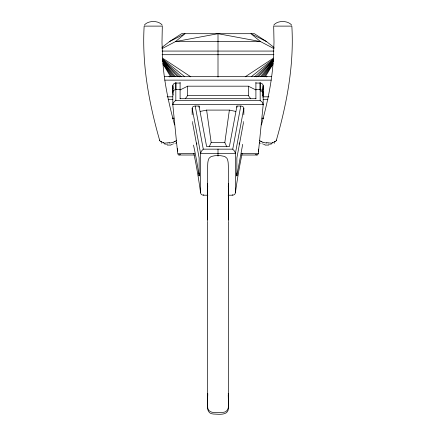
<?xml version="1.0" encoding="UTF-8"?>
<svg xmlns="http://www.w3.org/2000/svg" width="436" height="436" viewBox="0 0 436 436"><rect width="100%" height="100%" fill="white"/><g stroke="black" fill="none" stroke-linecap="round" stroke-linejoin="round"><path stroke-width="0.65" d="M207.389 221.357L207.389 394.1M218 156.099L218 149.134M228.611 394.1L228.611 221.357M207.536 183.616L207.394 220.431L207.4 171.839L207.798 162.944A37.491 27.871 0 0 1 208.206 160.519L208.871 158.655A7.701 5.723 0 0 1 209.149 158.164L211.128 156.519L214.463 155.777A27.937 20.77 0 0 1 217.433 155.652L218.567 155.647A30.237 22.476 0 0 1 220.943 155.728L224.736 156.459L226.851 158.164A7.701 5.723 0 0 1 227.129 158.655L227.723 160.279A36.128 26.858 0 0 1 228.192 162.944L228.6 171.839L228.606 220.431L228.464 183.616M228.464 183.491L228.257 186.586M241.381 153.374L258.325 153.374L263.202 104.613L262.368 102.28L260.172 100.514L175.828 100.514L174.618 101.245L173.256 102.874L172.798 104.673L177.675 153.374L194.62 153.374M273.427 58.201L274.004 42.183L273.694 26.116L291.848 26.116C294.169 64.893 286.915 103.403 276.293 140.528L276.271 140.621A5.772 1.76 3.8 0 1 276.119 140.872L275.694 141.237M243.457 122.685L236.862 157.957L236.862 175.91L236.443 172.934M273.04 63.503C271.459 84.355 266.876 104.82 261.404 124.958M262.794 90.285L263.191 86.126A3.036 2.823 0 0 0 260.172 83.047L255.905 83.047M262.859 97.266L263.191 93.882A3.03 2.763 0 0 0 260.172 90.873M262.723 95.718L263.099 85.423M226.813 146.785L224.823 142.545L229.374 110.09L235.691 111.409M232.317 194.592L232.23 195.208L228.164 195.208M236.862 175.91L242.683 144.343M207.77 394.809L207.596 396.155A36.624 36.624 0 0 0 207.492 397.452C207.858 402.859 205.062 413.671 213.329 414.02C218.561 414.146 228.529 415.993 228.404 407.992A36.64 36.64 0 0 0 228.508 406.69L228.23 394.809M207.77 393.419L207.492 405.175A36.64 36.259 0 0 0 207.596 406.461C207.552 414.532 217.695 412.5 222.96 412.396C230.933 411.813 228.099 401.327 228.508 396.035A36.624 36.242 0 0 0 228.404 394.749L228.23 393.419M232.23 195.224A3.216 2.393 0 0 0 235.342 192.772L235.391 153.298L234.563 151.156L232.748 149.156L240.776 106.035L236.955 106.035L229.374 146.6L206.626 146.6L199.045 106.035L195.224 106.035L203.28 149.134L201.459 151.123L200.609 153.276L200.604 192.772A3.216 2.393 0 0 0 203.77 195.224M240.776 106.041A3.047 2.262 0 0 1 243.838 108.291L235.396 153.418L200.604 153.418L192.172 108.291A3.047 2.262 0 0 1 195.224 106.041M273.764 25.13C277.519 20.258 287.847 20.339 291.689 25.13M144.311 25.13C148.153 20.339 158.481 20.258 162.236 25.13M199.557 172.934L199.138 175.91L199.138 157.957L192.543 122.685M209.187 146.785L211.177 142.545L206.626 110.09L200.309 111.409M159.81 140.065L159.767 140.158A6.938 2.131 -5.7 0 0 159.712 140.528L159.729 140.621A5.772 1.76 -3.8 0 0 159.881 140.872L160.306 141.237M265.295 76.78L273.029 63.999M264.216 76.823L273.105 63.215M263.044 76.736L273.192 62.419M185.284 98.743L187.676 95.571L187.676 86.175L248.324 86.175L255.905 89.952M261.753 76.752L273.71 61.16M260.461 76.72L273.459 60.996M258.439 76.72L273.601 60.212M256.69 76.905L273.405 60.015M254.597 76.774L273.645 59.307M266.57 76.949L267.039 76.562M251.234 76.758L273.383 58.947M161.941 47.48L169.49 41.584L181.616 33.697L254.395 33.697L266.527 41.584L274.07 47.48M203.252 149.156L232.748 149.156M175.681 143.39L176.591 142.741M245.212 76.807L273.557 58.081M274.168 143.177L274.685 142.845M180.591 154.578L178.646 154.971L177.735 153.913M162.039 48.619L175.506 41.584L185.077 33.697L169.49 41.584M180.095 89.952L187.676 86.175M175.327 141.253L174.596 141.564M173.038 144.093L172.454 144.321M274.811 141.678L274.478 141.809M272.914 142.338L272.375 142.496M171.757 144.55L171.108 144.725M269.502 144.556L268.832 144.719M266.527 41.584L250.934 33.697L260.51 41.584L218.005 33.697L175.506 41.584L260.51 41.584L273.971 48.619M268.756 145.057L265.034 145.084M169.659 142.861L169.103 142.926M270.255 142.91L269.186 143.003A6.649 2.872 7.9 0 1 268.233 142.975M170.966 145.084L167.244 145.057M255.409 154.573L257.354 154.971L258.27 153.892A130.773 4.791 -85.4 0 0 258.292 153.063M257.087 155.009L241.577 155.009M162.078 51.067L273.939 51.067M162.078 54.707L273.939 54.707M164.388 76.562L271.628 76.562M164.792 80.137L271.225 80.137M172.809 104.771L172.809 86.126A3.036 2.823 0.1 0 1 175.828 83.047L180.095 83.047M173.201 95.113L172.901 92.699A3.03 2.763 0 0 1 175.915 89.62L180.095 89.62M255.905 89.62L260.085 89.62A3.03 2.763 0 0 1 263.099 92.699M187.676 95.571L248.324 95.571L250.716 98.743M167.157 96.814L172.585 96.814M263.431 96.814L268.854 96.814M180.095 98.705L255.905 98.705M168.111 99.304L172.863 99.304M263.148 99.304L267.9 99.304M172.798 104.673L263.202 104.673M206.626 110.09L229.374 110.09M211.177 142.545L224.823 142.545M178.913 155.009L194.423 155.009M207.836 195.208L203.77 195.208L203.683 194.592M266.897 142.926L266.341 142.861M165.745 142.91L166.814 143.003A6.649 2.872 -7.9 0 0 167.767 142.975M167.168 144.719L166.498 144.556M264.892 144.725L264.243 144.55M163.625 142.496L163.086 142.338M263.546 144.321L262.963 144.093M161.522 141.809L161.189 141.678M261.404 141.564L260.674 141.253M161.315 142.845L161.832 143.177M162.459 58.081L190.799 76.807M259.409 142.741L260.319 143.39M162.633 58.947L184.782 76.758M168.977 76.562L169.446 76.949M162.372 59.307L181.42 76.774M162.612 60.015L179.327 76.905M162.41 60.212L177.572 76.72M162.557 60.996L175.555 76.72M162.306 61.16L174.264 76.752M162.824 62.419L172.972 76.736M162.911 63.215L171.795 76.823M162.982 63.999L170.721 76.78M276.19 140.065L276.233 140.158A6.938 2.131 5.7 0 1 276.288 140.528M174.596 124.958C169.124 104.82 164.541 84.355 162.96 63.503M159.707 140.528C149.085 103.403 141.831 64.893 144.153 26.116L162.306 26.116L161.996 42.183L162.574 58.201M198.696 173.136L199.138 175.91M172.809 86.126L173.07 88.9M207.743 186.586L207.536 183.491M263.191 86.126L263.191 104.771M260.172 83.047L260.172 100.514M260.085 82.344L260.085 89.62M255.905 82.344L255.905 98.868M248.324 86.175L248.324 95.571M243.828 108.291L243.828 114.815M236.955 106.035L236.955 107.289M218.005 33.697L218.005 77.123M199.045 106.035L199.045 107.289M192.172 108.291L192.172 114.815M180.095 82.344L180.095 98.868M175.915 82.344L175.915 89.62M175.828 83.047L175.828 100.514M172.901 85.423L172.901 92.699M193.797 153.336A133.084 12.273 85.2 0 1 200.604 192.772M235.396 192.772A133.084 12.273 -85.2 0 1 242.203 153.336M193.486 145.101A142.359 13.129 85.2 0 1 198.696 173.141M196.631 142.937A145.341 13.124 85.3 0 1 196.892 144.185M192.821 122.08A3.047 2.262 0 0 1 192.489 121.693M239.102 144.191A145.341 13.124 -85.3 0 1 239.369 142.943M243.511 121.693A3.047 2.262 0 0 1 243.179 122.08M177.659 151.156A130.718 4.791 85.4 0 1 177.605 148.583M258.385 149.117A130.773 4.791 -85.4 0 1 258.33 151.439M165.582 144.267A12.137 4.458 2 0 1 164.001 143.678M271.999 143.678A12.137 4.458 -2 0 1 270.418 144.267M274.745 141.842A14.432 3.581 -4.7 0 1 273.181 142.392M275.607 141.231A8.649 2.196 -4.1 0 1 274.702 141.667M260.821 141.215A14.012 4.752 4.9 0 1 259.485 140.555M262.903 142.218A11.837 3.929 5.3 0 1 261.213 141.607M266.287 142.986A7.319 2.256 6.4 0 1 262.886 142.212M268.151 142.812A7.123 2.545 7 0 1 266.892 142.719M272.718 142.746A12.922 6.567 10.9 0 1 270.554 143.237M262.156 143.771A9.81 3.63 2.1 0 1 261.932 143.657M162.819 142.392A14.432 3.581 4.7 0 1 161.255 141.842M161.298 141.667A8.649 2.196 4.1 0 1 160.394 141.231M176.515 140.555A14.012 4.752 -4.9 0 1 175.179 141.215M174.787 141.607A11.837 3.929 -5.3 0 1 173.097 142.218M173.114 142.212A7.319 2.256 -6.4 0 1 169.713 142.986M169.108 142.719A7.123 2.545 -7 0 1 167.849 142.812M165.446 143.237A12.922 6.567 -10.9 0 1 163.282 142.746M174.068 143.657A9.81 3.63 -2.1 0 1 173.844 143.771M173.882 118.211L172.563 118.211L173.882 118.211M263.453 118.211L262.129 118.211L263.453 118.211"/></g></svg>
